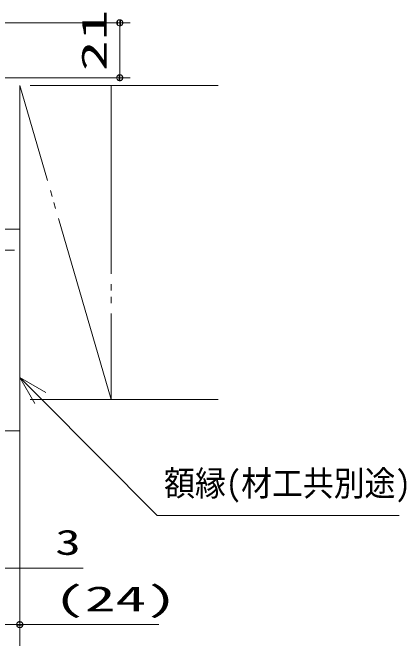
# Model space of a CAD drawing. Units: millimetres on the paper. Extents: x -305 to 305, y -152 to 152.
# Drawn here: x -126.7 to -89, y -94.4 to -34.5 of the extents above; entities that cross this region are included whole.
import ezdxf
from ezdxf.enums import TextEntityAlignment as Align

# ---------------------------------------------------------------- set-up
doc = ezdxf.new("R2010")
doc.units = ezdxf.units.MM
doc.linetypes.add('LONG_CHAIN', pattern=[21, 18, -1, 1, -1])
doc.linetypes.add('LONG_DOUBLE_CHAIN', pattern=[21.8, 18, -1, 0.6, -0.6, 0.6, -1])
doc.layers.add('0-2_0', color=7, linetype='Continuous', lineweight=9)
doc.layers.add('0-3_S3', color=7, linetype='Continuous', lineweight=9)
doc.styles.add('ＭＳ ゴシック', font='')
doc.styles.get('ＭＳ ゴシック').set_extended_font_data('MS Gothic')

# ---------------------------------------------------------------- blocks, each defined once
blk = doc.blocks.new('_DOTSMALL')
at = {"layer": '0-2_0'}
for p, q in [((0.0746, 0.1), (-0.0746, 0.1)), ((0.1223, -0.0248), (-0.1223, -0.0248))]:
    blk.add_line(p, q, dxfattribs=at)
for points in [[(0.125, 0), (0.124, 0.0157), (0.1211, 0.0311), (0.1162, 0.046), (0.1095, 0.0602), (0.1011, 0.0735), (0.0911, 0.0856), (0.0797, 0.0963), (0.067, 0.1055), (0.0532, 0.1131), (0.0386, 0.1189), (0.0234, 0.1228), (0.0078, 0.1248), (-0.0078, 0.1248), (-0.0234, 0.1228), (-0.0386, 0.1189), (-0.0532, 0.1131), (-0.067, 0.1055), (-0.0797, 0.0963), (-0.0911, 0.0856), (-0.1011, 0.0735), (-0.1095, 0.0602), (-0.1162, 0.046), (-0.1211, 0.0311), (-0.124, 0.0157), (-0.125, 0), (0, 0)], [(-0.125, 0), (-0.124, -0.0157), (-0.1211, -0.0311), (-0.1162, -0.046), (-0.1095, -0.0602), (-0.1011, -0.0735), (-0.0911, -0.0856), (-0.0797, -0.0963), (-0.067, -0.1055), (-0.0532, -0.1131), (-0.0386, -0.1189), (-0.0234, -0.1228), (-0.0078, -0.1248), (0.0078, -0.1248), (0.0234, -0.1228), (0.0386, -0.1189), (0.0532, -0.1131), (0.067, -0.1055), (0.0797, -0.0963), (0.0911, -0.0856), (0.1011, -0.0735), (0.1095, -0.0602), (0.1162, -0.046), (0.1211, -0.0311), (0.124, -0.0157), (0.125, 0), (0, 0)]]:
    blk.add_lwpolyline(points, close=True, dxfattribs=at)
blk = doc.blocks.new('_OPEN30')
at = {"layer": '0-2_0'}
blk.add_line((0, 0), (-1, 0), dxfattribs=at)
blk.add_lwpolyline([(-1, 0.2679), (0, 0), (-1, -0.2679)], dxfattribs=at)

msp = doc.modelspace()

# ---------------------------------------------------------------- linework, layer by layer
at = {"layer": '0-3_S3'}
for p, q in [((-128.114, -35.505), (-115.42, -35.505)), ((-116.42, -35.505), (-116.42, -40.755)), ((-130.439, -40.755), (-115.42, -40.755)), ((-125.99, -74.515), (-125.99, -94.036)), ((-125.99, -78.005), (-125.99, -99.754)), ((-131.989, -87.627), (-119.933, -87.627)), ((-125.99, -93.036), (-131.989, -93.036)), ((-125.99, -93.036), (-112.67, -93.036))]:
    msp.add_line(p, q, dxfattribs=at)
at = {"layer": '0-3_S3', "linetype": 'LONG_DOUBLE_CHAIN'}
for p, q in [((-107.002, -41.505), (-125.99, -41.505)), ((-117.24, -71.505), (-125.99, -41.505)), ((-125.99, -41.505), (-125.99, -74.515)), ((-117.24, -41.505), (-117.24, -71.505)), ((-125.99, -55.23), (-131.989, -55.23)), ((-107.002, -71.505), (-125.99, -71.505)), ((-125.99, -74.515), (-227.799, -74.515))]:
    msp.add_line(p, q, dxfattribs=at)
at = {"layer": '0-3_S3', "linetype": 'LONG_CHAIN'}
msp.add_line((-133.989, -57.255), (-126.489, -57.255), dxfattribs=at)
at = {"layer": '0-3_S3'}
msp.add_lwpolyline([(-131.989, -74.515), (-125.99, -74.515), (-125.99, -55.23), (-131.989, -55.23)], close=True, dxfattribs=at)
msp.add_lwpolyline([(-89.678, -82.613), (-112.851, -82.613), (-124.037, -71.362)], dxfattribs=at)

# ---------------------------------------------------------------- block references
for name, p, xscale, yscale, rotation in [('_DOTSMALL', (-116.42, -35.505), 2.32, 2.32, 90), ('_DOTSMALL', (-116.42, -40.755), 2.32, 2.32, 270), ('_OPEN30', (-125.99, -69.398), 2.77, 2.77, 134.83365)]:
    msp.add_blockref(name, p, dxfattribs=dict(at, xscale=xscale, yscale=yscale, rotation=rotation))
at = {"layer": '0-3_S3', "xscale": 2.32, "yscale": 2.32}
msp.add_blockref('_DOTSMALL', (-125.99, -93.036), dxfattribs=at)

# ---------------------------------------------------------------- texts
at = {"layer": '0-3_S3', "style": 'ＭＳ ゴシック', "width": 1.8}
msp.add_text('21', height=2.405, rotation=90, dxfattribs=at).set_placement((-116.958, -40.13), align=Align.BOTTOM_LEFT)
at = {"layer": '0-3_S3', "style": 'ＭＳ ゴシック'}
for s, width, p in [('額縁(材工共別途)', 0.9, (-112.178, -81.452)), ('3', 1.5, (-122.6, -87.09)), ('(24)', 1.8, (-122.72, -92.499))]:
    msp.add_text(s, height=2.405, dxfattribs=dict(at, width=width)).set_placement(p, align=Align.BOTTOM_LEFT)

doc.saveas('drawing.dxf')
